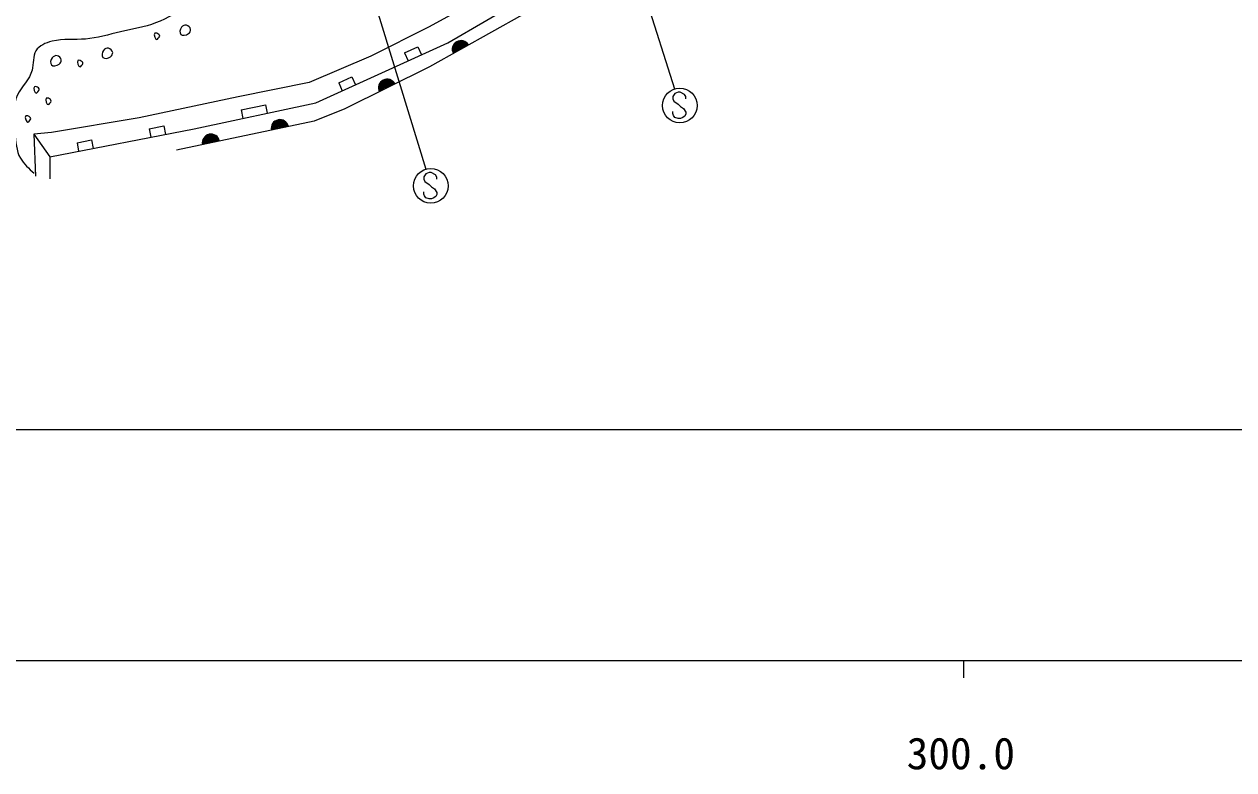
# Model space of a CAD drawing. Units: millimetres, scale not verified. Extents: x 40000 to 680000, y 20000 to 380000.
# Drawn here: x 313962 to 383546, y 198715 to 241596 of the extents above; entities that cross this region are included whole.
import ezdxf
from ezdxf.enums import TextEntityAlignment as Align

# ---------------------------------------------------------------- set-up
doc = ezdxf.new("R2010")
doc.units = ezdxf.units.MM
doc.header["$LTSCALE"] = 1000
for name, color, linetype, lineweight in [('M-BGD', 7, 'Continuous', 13), ('M-STR-STR3', 7, 'Continuous', 13), ('M-STR-STRC', 7, 'Continuous', 13), ('M-TTL-BAND', 7, 'Continuous', 25)]:
    doc.layers.add(name, color=color, linetype=linetype, lineweight=lineweight)
doc.styles.add('ＭＳ ゴシック', font='')
doc.styles.get('ＭＳ ゴシック').set_extended_font_data('MS Gothic')

msp = doc.modelspace()

# ---------------------------------------------------------------- linework, layer by layer
at = {"layer": 'M-BGD'}
for p, q in [((338330, 240530), (352526, 248795)), ((342949, 244565), (337261, 241453)), ((344520, 243204), (337276, 239134)), ((337261, 241453), (333906, 239752)), ((330746, 237078), (338330, 240530)), ((335848, 239949), (336606, 240294)), ((336606, 240294), (336813, 239839)), ((333906, 239752), (330357, 238245)), ((335848, 239949), (336055, 239494)), ((337276, 239134), (332405, 236730)), ((330357, 238245), (326273, 237418)), ((332056, 238223), (332814, 238569)), ((332056, 238223), (332263, 237768)), ((332814, 238569), (333021, 238113)), ((326273, 237418), (320585, 236203)), ((323745, 235571), (330746, 237078)), ((326440, 236662), (327840, 236964)), ((326440, 236662), (326545, 236174)), ((327840, 236964), (327946, 236475)), ((332405, 236730), (330651, 236026)), ((320585, 236203), (315529, 235376)), ((330651, 236026), (322724, 234355)), ((315529, 235376), (314508, 235279)), ((314508, 235279), (314605, 232848)), ((314508, 235279), (315432, 233966)), ((315432, 233966), (323745, 235571)), ((321156, 235580), (321988, 235741)), ((321156, 235580), (321251, 235089)), ((321988, 235741), (322082, 235250)), ((317000, 234778), (317831, 234939)), ((317000, 234778), (317094, 234287)), ((317831, 234939), (317926, 234448)), ((315432, 233966), (315432, 232702))]:
    msp.add_line(p, q, dxfattribs=at)
for centre, radius, start, end in [((339087, 240151), 500, 29.33367, 209.33367), ((339087, 240151), 500, 29.33367, 209.33367), ((339087, 240151), 450, 29.33367, 209.33367), ((339087, 240151), 400, 29.33367, 209.33367), ((339087, 240151), 350, 29.33367, 209.33367), ((339087, 240151), 300, 29.33367, 209.33367), ((339087, 240151), 250, 29.33367, 209.33367), ((339087, 240151), 200, 29.33367, 209.33367), ((339087, 240151), 150, 29.33367, 209.33367), ((339087, 240151), 100, 29.33367, 209.33367), ((339087, 240151), 50, 29.33367, 209.33367), ((334841, 237932), 500, 26.2627, 206.2627), ((334841, 237932), 500, 26.2627, 206.2627), ((334841, 237932), 450, 26.2627, 206.2627), ((334841, 237932), 400, 26.2627, 206.2627), ((334841, 237932), 350, 26.2627, 206.2627), ((334841, 237932), 300, 26.2627, 206.2627), ((334841, 237932), 250, 26.2627, 206.2627), ((334841, 237932), 200, 26.2627, 206.2627), ((334841, 237932), 150, 26.2627, 206.2627), ((334841, 237932), 100, 26.2627, 206.2627), ((334841, 237932), 50, 26.2627, 206.2627), ((328670, 235608), 500, 11.89951, 191.89951), ((328670, 235608), 500, 11.89951, 191.89951), ((328670, 235608), 450, 11.89951, 191.89951), ((328670, 235608), 400, 11.89951, 191.89951), ((328670, 235608), 350, 11.89951, 191.89951), ((328670, 235608), 300, 11.89951, 191.89951), ((324706, 234773), 500, 11.89951, 191.89951), ((324706, 234773), 500, 11.89951, 191.89951), ((324706, 234773), 450, 11.89951, 191.89951), ((328670, 235608), 250, 11.89951, 191.89951), ((328670, 235608), 200, 11.89951, 191.89951), ((328670, 235608), 150, 11.89951, 191.89951), ((328670, 235608), 100, 11.89951, 191.89951), ((328670, 235608), 50, 11.89951, 191.89951), ((324706, 234773), 400, 11.89951, 191.89951), ((324706, 234773), 350, 11.89951, 191.89951), ((324706, 234773), 300, 11.89951, 191.89951), ((324706, 234773), 250, 11.89951, 191.89951), ((324706, 234773), 200, 11.89951, 191.89951), ((324706, 234773), 150, 11.89951, 191.89951), ((324706, 234773), 100, 11.89951, 191.89951), ((324706, 234773), 50, 11.89951, 191.89951)]:
    msp.add_arc(centre, radius, start, end, dxfattribs=at)
for points, knots in [([(368771, 258827), (368061, 259080), (367352, 259333), (366626, 259435), (365740, 259560), (364828, 259460), (363905, 259435), (363272, 259418), (362634, 259437), (362048, 259275), (361327, 259076), (360685, 258605), (359999, 258251), (358932, 257698), (357761, 257428), (356670, 256970), (355672, 256551), (354741, 255976), (353789, 255434), (353259, 255132), (352722, 254840), (352156, 254633), (351151, 254266), (350054, 254165), (349019, 253865), (348393, 253683), (347789, 253428), (347195, 253161), (346381, 252795), (345585, 252405), (344794, 251976), (344180, 251644), (343568, 251289), (342905, 251112), (342131, 250906), (341288, 250944), (340504, 250760), (339575, 250542), (338731, 250012), (337943, 249447), (337293, 248982), (336682, 248493), (336055, 248007), (335684, 247720), (335308, 247434), (334902, 247207), (334106, 246761), (333196, 246542), (332309, 246278), (330959, 245877), (329661, 245373), (328372, 244838), (327063, 244294), (325763, 243717), (324466, 243141), (324144, 242998), (323821, 242854), (323506, 242693), (322842, 242353), (322210, 241932), (321521, 241669), (320880, 241423), (320188, 241315), (319504, 241156), (318828, 241000), (318158, 240794), (317488, 240740), (316861, 240690), (316233, 240774), (315567, 240612), (315195, 240522), (314811, 240355), (314639, 240068), (314456, 239763), (314513, 239321), (314415, 238948), (314274, 238412), (313816, 238015), (313582, 237539), (313270, 236904), (313356, 236127), (313422, 235362), (313468, 234834), (313505, 234311), (313742, 233890), (313928, 233560), (314235, 233293), (314543, 233025)], [0, 0, 0, 0, 1, 1, 1, 2, 2, 2, 3, 3, 3, 4, 4, 4, 5, 5, 5, 6, 6, 6, 7, 7, 7, 8, 8, 8, 9, 9, 9, 10, 10, 10, 11, 11, 11, 12, 12, 12, 13, 13, 13, 14, 14, 14, 15, 15, 15, 16, 16, 16, 17, 17, 17, 18, 18, 18, 19, 19, 19, 20, 20, 20, 21, 21, 21, 22, 22, 22, 23, 23, 23, 24, 24, 24, 25, 25, 25, 26, 26, 26, 27, 27, 27, 28, 28, 28, 29, 29, 29, 29]), ([(323412, 241053), (323277, 240947), (323056, 240915), (322967, 241012), (322886, 241100), (322914, 241296), (323007, 241417), (323078, 241509), (323186, 241559), (323291, 241539), (323408, 241516), (323520, 241408), (323534, 241296), (323545, 241207), (323495, 241116), (323412, 241053)], [0, 0, 0, 0, 1, 1, 1, 2, 2, 2, 3, 3, 3, 4, 4, 4, 5, 5, 5, 5]), ([(321596, 240706), (321504, 240681), (321387, 241005), (321474, 241071), (321502, 241092), (321550, 241087), (321596, 241071), (321683, 241041), (321765, 240972), (321758, 240909), (321753, 240869), (321713, 240831), (321677, 240787), (321649, 240753), (321623, 240714), (321596, 240706)], [0, 0, 0, 0, 1, 1, 1, 2, 2, 2, 3, 3, 3, 4, 4, 4, 5, 5, 5, 5]), ([(318931, 239726), (318796, 239621), (318575, 239589), (318486, 239686), (318405, 239774), (318433, 239970), (318526, 240091), (318597, 240183), (318705, 240233), (318810, 240213), (318927, 240190), (319039, 240082), (319053, 239970), (319064, 239881), (319014, 239790), (318931, 239726)], [0, 0, 0, 0, 1, 1, 1, 2, 2, 2, 3, 3, 3, 4, 4, 4, 5, 5, 5, 5]), ([(315974, 239298), (315838, 239193), (315617, 239161), (315528, 239258), (315447, 239346), (315475, 239541), (315568, 239663), (315639, 239755), (315747, 239804), (315852, 239784), (315969, 239762), (316081, 239653), (316095, 239541), (316106, 239453), (316056, 239362), (315974, 239298)], [0, 0, 0, 0, 1, 1, 1, 2, 2, 2, 3, 3, 3, 4, 4, 4, 5, 5, 5, 5]), ([(317176, 239142), (317084, 239116), (316968, 239440), (317055, 239506), (317082, 239527), (317130, 239522), (317176, 239506), (317264, 239476), (317346, 239407), (317339, 239344), (317334, 239304), (317293, 239267), (317258, 239223), (317229, 239188), (317204, 239149), (317176, 239142)], [0, 0, 0, 0, 1, 1, 1, 2, 2, 2, 3, 3, 3, 4, 4, 4, 5, 5, 5, 5]), ([(314669, 237631), (314577, 237606), (314461, 237930), (314548, 237996), (314575, 238017), (314623, 238012), (314669, 237996), (314756, 237966), (314838, 237897), (314831, 237834), (314827, 237794), (314786, 237756), (314750, 237712), (314722, 237678), (314697, 237639), (314669, 237631)], [0, 0, 0, 0, 1, 1, 1, 2, 2, 2, 3, 3, 3, 4, 4, 4, 5, 5, 5, 5]), ([(315352, 236969), (315259, 236943), (315143, 237268), (315230, 237334), (315258, 237355), (315305, 237350), (315352, 237334), (315439, 237304), (315521, 237234), (315514, 237172), (315509, 237132), (315469, 237094), (315433, 237050), (315404, 237015), (315379, 236977), (315352, 236969)], [0, 0, 0, 0, 1, 1, 1, 2, 2, 2, 3, 3, 3, 4, 4, 4, 5, 5, 5, 5]), ([(314179, 235954), (314087, 235929), (313971, 236253), (314058, 236319), (314085, 236340), (314133, 236335), (314179, 236319), (314267, 236289), (314349, 236220), (314341, 236157), (314337, 236117), (314296, 236079), (314260, 236035), (314232, 236001), (314207, 235962), (314179, 235954)], [0, 0, 0, 0, 1, 1, 1, 2, 2, 2, 3, 3, 3, 4, 4, 4, 5, 5, 5, 5])]:
    msp.add_open_spline(points, degree=3, knots=knots, dxfattribs=at)
at = {"layer": 'M-STR-STR3'}
msp.add_line((60572, 218285), (388831, 218285), dxfattribs=at)
at = {"layer": 'M-STR-STRC'}
for p, q in [((344269, 260288), (351374, 237873)), ((330882, 253483), (337058, 233253)), ((351392, 237616), (351268, 237432)), ((351268, 237432), (351271, 237300)), ((351271, 237300), (351334, 237171)), ((351584, 237682), (351392, 237616)), ((351706, 237679), (351584, 237682)), ((351956, 237561), (351706, 237679)), ((352019, 237429), (351956, 237561)), ((352019, 237300), (352019, 237429)), ((351334, 237171), (351590, 236990)), ((351590, 236990), (351719, 236858)), ((351719, 236858), (351898, 236742)), ((351898, 236742), (352024, 236542)), ((351271, 236452), (351268, 236573)), ((351311, 236350), (351271, 236452)), ((351395, 236239), (351311, 236350)), ((351582, 236178), (351395, 236239)), ((351716, 236178), (351582, 236178)), ((351816, 236207), (351716, 236178)), ((351958, 236300), (351816, 236207)), ((352019, 236431), (351958, 236300)), ((352024, 236542), (352019, 236431)), ((337066, 232994), (336943, 232810)), ((336943, 232810), (336945, 232678)), ((336945, 232678), (337008, 232549)), ((337008, 232549), (337264, 232367)), ((337259, 233060), (337066, 232994)), ((337380, 233057), (337259, 233060)), ((337630, 232939), (337380, 233057)), ((337693, 232807), (337630, 232939)), ((337693, 232678), (337693, 232807)), ((336945, 231830), (336943, 231951)), ((336985, 231727), (336945, 231830)), ((337069, 231617), (336985, 231727)), ((337264, 232367), (337393, 232236)), ((337393, 232236), (337572, 232120)), ((337572, 232120), (337698, 231919)), ((337693, 231809), (337633, 231677)), ((337698, 231919), (337693, 231809)), ((337256, 231556), (337069, 231617)), ((337390, 231556), (337256, 231556)), ((337490, 231585), (337390, 231556)), ((337633, 231677), (337490, 231585))]:
    msp.add_line(p, q, dxfattribs=at)
for centre in [(351676, 236919), (337350, 232297)]:
    msp.add_circle(centre, 1000, dxfattribs=at)
at = {"layer": 'M-TTL-BAND'}
for p, q in [((40000, 205000), (579000, 205000)), ((368000, 205000), (368000, 204000))]:
    msp.add_line(p, q, dxfattribs=at)

# ---------------------------------------------------------------- texts
at = {"layer": 'M-TTL-BAND', "style": 'ＭＳ ゴシック'}
msp.add_text('300.0', height=1833, dxfattribs=at).set_placement((367844, 198195), align=Align.BOTTOM_CENTER)

doc.saveas('drawing.dxf')
